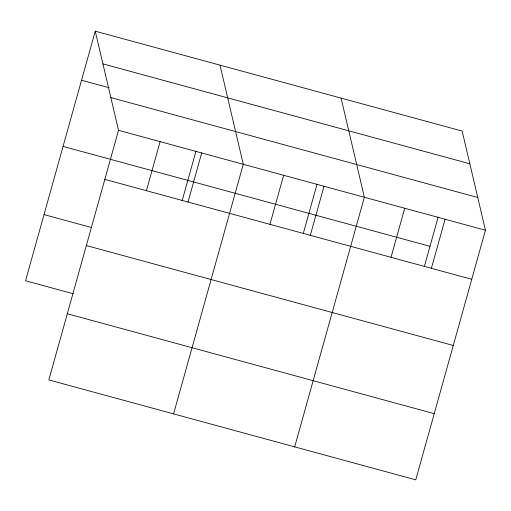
<?xml version="1.0" encoding="UTF-8"?>
<svg xmlns="http://www.w3.org/2000/svg" width="511" height="511" viewBox="0 0 511 511"><rect width="100%" height="100%" fill="white"/><g stroke="black" fill="none" stroke-linecap="round" stroke-linejoin="round"><path stroke-width="0.77" d="M95.244 31.165L118.526 130.318L48.832 379.922L415.756 479.835L485.45 230.231L462.168 131.078L95.244 31.165L25.55 280.769L73.297 293.774M146.408 190.705L160.109 141.636M182.108 200.836L196.007 151.052M187.997 202.03L201.698 152.961M173.587 413.891L243.281 164.286L219.998 65.133M269.942 224.342L283.643 175.279M303.195 233.808L317.095 184.024M310.305 235.335L324.006 186.266M294.675 446.863L364.362 197.259L341.08 98.106M391.03 257.314L404.725 208.245M424.277 266.774L438.176 216.99M431.386 268.307L445.087 219.238M102.928 63.881L469.852 163.795M81.543 80.227L109.265 87.777M110.842 97.595L477.766 197.508M118.526 130.318L485.45 230.231M63.064 146.408L429.987 246.321M104.825 179.38L471.749 279.293M44.029 214.594L91.776 227.593M86.346 245.561L453.276 345.474M67.311 313.741L434.235 413.661"/></g></svg>
